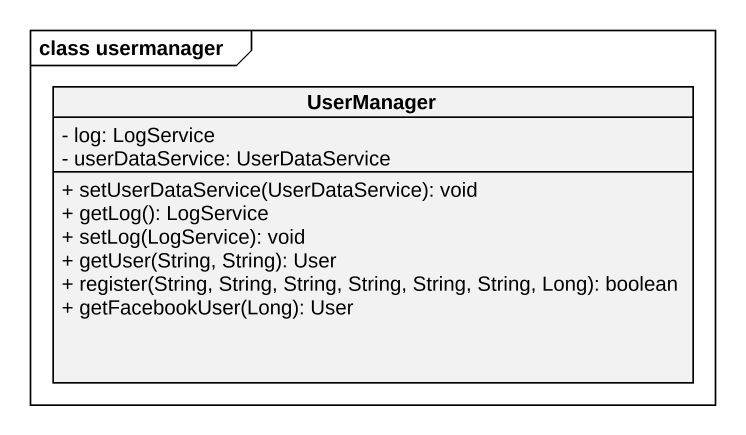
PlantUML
@startuml
mainframe class usermanager
hide circle
hide empty members
skinparam classAttributeIconSize 0
class UserManager {
  - log: LogService
  - userDataService: UserDataService
  + setUserDataService(UserDataService): void
  + getLog(): LogService
  + setLog(LogService): void
  + getUser(String, String): User
  + register(String, String, String, String, String, String, Long): boolean
  + getFacebookUser(Long): User
}
@enduml
